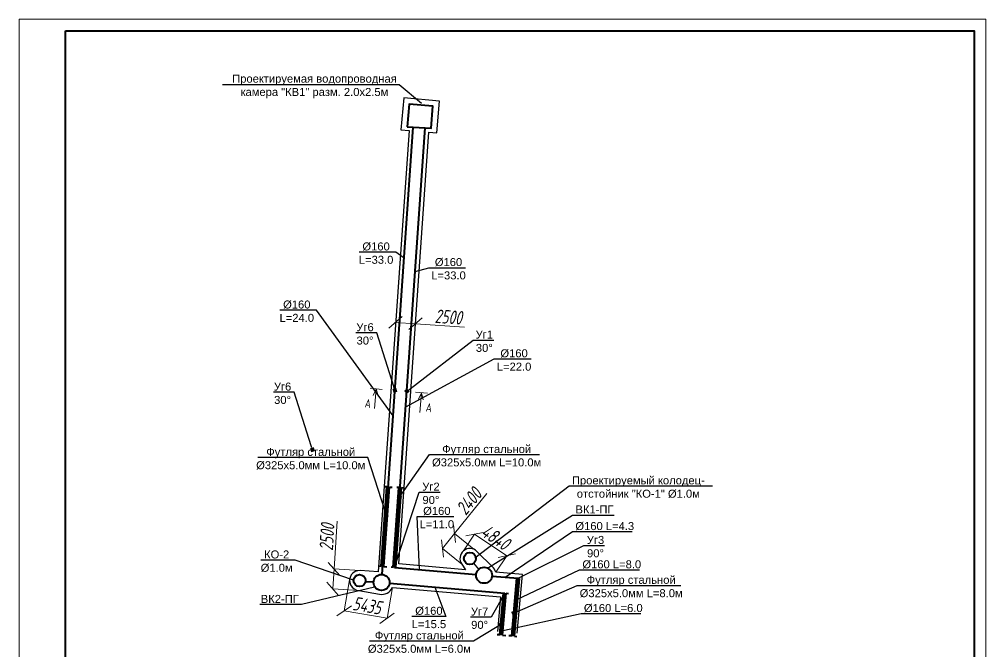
# Model space of a CAD drawing. Header units: millimetres. Extents: x 2433 to 329234, y 5766 to 133064.
# Drawn here: x 170555 to 198555, y 74305 to 92642 of the extents above; entities that cross this region are included whole.
import ezdxf
from ezdxf import colors
from ezdxf.entities.mleader import LeaderData, LeaderLine
from ezdxf.math import Vec2, Vec3

# ---------------------------------------------------------------- set-up
doc = ezdxf.new("R2010")
doc.units = ezdxf.units.MM
for name, color, linetype, lineweight in [('00-рамка', 7, 'Continuous', 40), ('19-вода', 5, 'Continuous', 40), ('Канализация К1', 14, 'Continuous', 40), ('Откос', 7, 'MYOTKOS', 9)]:
    doc.layers.add(name, color=color, linetype=linetype, lineweight=lineweight)
doc.styles.add('2_0-Ариел', font='arial.ttf', dxfattribs={"height": 2})
doc.styles.add('GOST 2.304', font='CS_Gost2304.shx')
doc.styles.add('Line_GUGK', font='GOST Common.ttf')
doc.styles.get("Standard").update_dxf_attribs({"font": 'arial.ttf'})
doc.styles.add('Виден при печати GOST Common', font='', dxfattribs={"width": 0.75})
doc.styles.get('Виден при печати GOST Common').set_extended_font_data('GOST Common', italic=True, bold=True)
doc.linetypes.add('MYOTKOS', pattern='A,0.25,["|",Line_GUGK,S=0.5,R=0,X=0,Y=0.1],0.5,["|",Line_GUGK,S=0.9,R=0,X=0,Y=0.3],0.25', length=1)
doc.linetypes.add('Вода-1', pattern='A,15,-1,["В1",Standard,S=2,R=0,X=0,Y=-1],-3.3', length=19.3)
doc.dimstyles.new('Виден при печати', dxfattribs={"dimtxt": 396, "dimasz": 360, "dimexe": 2, "dimexo": 0, "dimgap": 65, "dimtad": 1, "dimdec": 0, "dimtxsty": 'Виден при печати GOST Common', "dimblk1": 'OBLIQUE', "dimblk2": 'OBLIQUE', "dimsah": 1, "dimcen": -2, "dimdle": 2, "dimclrd": 250, "dimclre": 250, "dimclrt": 250, "dimaunit": 1, "dimadec": 4, "dimazin": 2, "dimtp": 1, "dimtfac": 0.5, "dimtdec": 0, "dimtofl": 0, "dimtmove": 1, "dimatfit": 3, "dimfxl": 1, "dimtfillclr": 250, "dimtolj": 1, "dimlwd": 5, "dimlwe": 5, "dimarcsym": 1})

# ---------------------------------------------------------------- blocks, each defined once
blk = doc.blocks.new('_Oblique')
at = {"color": 0, "linetype": 'ByBlock', "lineweight": -2}
blk.add_line((-0.5, -0.5), (0.5, 0.5), dxfattribs=at)
blk = doc.blocks.new('*D102')
at = {"layer": 'Defpoints', "color": 0, "transparency": 16777216}
for p in [(181458, 83854), (182037, 83814), (182037, 83814)]:
    blk.add_point(p, dxfattribs=at)
at = {"layer": 'Откос', "color": 250, "linetype": 'ByBlock', "lineweight": 5, "transparency": 16777216}
for p, q in [((181456, 83855), (182039, 83814)), ((181458, 83854), (181458, 83852)), ((182037, 83814), (182037, 83812)), ((183451, 83716), (182037, 83814))]:
    blk.add_line(p, q, dxfattribs=at)
at = {"layer": 'Откос', "color": 250, "lineweight": 5, "transparency": 16777216, "xscale": 360, "yscale": 360, "zscale": 360}
for p, rotation in [((181458, 83854), 176.0154292621149), ((182037, 83814), 356.0154292621151)]:
    blk.add_blockref('_Oblique', p, dxfattribs=dict(at, rotation=rotation))
at = {"layer": 'Откос', "color": 250, "transparency": 16777216, "insert": (182990, 84011), "char_height": 396, "attachment_point": 5, "rotation": 356.0154, "style": 'Виден при печати GOST Common'}
blk.add_mtext('\\A1;2500', dxfattribs=at)
blk = doc.blocks.new('*D103')
at = {"layer": 'Defpoints', "color": 0, "transparency": 16777216}
for p in [(180124, 76387), (181366, 76169), (181209, 75273)]:
    blk.add_point(p, dxfattribs=at)
at = {"layer": 'Откос', "color": 250, "linetype": 'ByBlock', "lineweight": 5, "transparency": 16777216}
for p, q in [((180124, 76387), (179967, 75489)), ((181366, 76169), (181209, 75271)), ((179965, 75492), (181211, 75273))]:
    blk.add_line(p, q, dxfattribs=at)
at = {"layer": 'Откос', "color": 250, "lineweight": 5, "transparency": 16777216, "xscale": 360, "yscale": 360, "zscale": 360}
for p, rotation in [((179967, 75491), 170.0458910768763), ((181209, 75273), 350.0458910768764)]:
    blk.add_blockref('_Oblique', p, dxfattribs=dict(at, rotation=rotation))
at = {"layer": 'Откос', "color": 250, "transparency": 16777216, "insert": (180633, 75641), "char_height": 396, "attachment_point": 5, "rotation": 350.0459, "style": 'Виден при печати GOST Common'}
blk.add_mtext('\\A1;5435', dxfattribs=at)
blk = doc.blocks.new('*D104')
at = {"layer": 'Defpoints', "color": 0, "transparency": 16777216}
for p in [(179674, 76705), (180432, 76658), (180396, 76079)]:
    blk.add_point(p, dxfattribs=at)
at = {"layer": 'Откос', "color": 250, "linetype": 'ByBlock', "lineweight": 5, "transparency": 16777216}
for p, q in [((179760, 78094), (179674, 76705)), ((179638, 76124), (179674, 76707)), ((180432, 76658), (179672, 76705)), ((180396, 76079), (179636, 76126))]:
    blk.add_line(p, q, dxfattribs=at)
at = {"layer": 'Откос', "color": 250, "lineweight": 5, "transparency": 16777216, "xscale": 360, "yscale": 360, "zscale": 360}
for p, rotation in [((179674, 76705), 86.4364560925761), ((179638, 76126), 266.4364560925761)]:
    blk.add_blockref('_Oblique', p, dxfattribs=dict(at, rotation=rotation))
at = {"layer": 'Откос', "color": 250, "transparency": 16777216, "insert": (179468, 77630), "char_height": 396, "attachment_point": 5, "rotation": 86.4365, "style": 'Виден при печати GOST Common'}
blk.add_mtext('\\A1;2500', dxfattribs=at)
blk = doc.blocks.new('*D105')
at = {"layer": 'Defpoints', "color": 0, "transparency": 16777216}
for p in [(183746, 77711), (183425, 77230, -88), (184358, 76606, -88)]:
    blk.add_point(p, dxfattribs=at)
at = {"layer": 'Откос', "color": 250, "linetype": 'ByBlock', "lineweight": 5, "transparency": 16777216}
for p, q in [((183425, 77230), (183748, 77713)), ((184682, 77086), (183745, 77712)), ((184358, 76606), (184681, 77089))]:
    blk.add_line(p, q, dxfattribs=at)
at = {"layer": 'Откос', "color": 250, "lineweight": 5, "transparency": 16777216, "xscale": 360, "yscale": 360, "zscale": 360}
for p, rotation in [((183746, 77711), 146.2557212788538), ((184680, 77088), 326.2557212788538)]:
    blk.add_blockref('_Oblique', p, dxfattribs=dict(at, rotation=rotation))
at = {"layer": 'Откос', "color": 250, "transparency": 16777216, "insert": (184359, 77618), "char_height": 396, "attachment_point": 5, "rotation": 326.2557, "style": 'Виден при печати GOST Common'}
blk.add_mtext('\\A1;4840', dxfattribs=at)
blk = doc.blocks.new('*D106')
at = {"layer": 'Defpoints', "color": 0, "transparency": 16777216}
for p in [(182814, 77295), (183723, 77275, -88), (183373, 76842, -88)]:
    blk.add_point(p, dxfattribs=at)
at = {"layer": 'Откос', "color": 250, "linetype": 'ByBlock', "lineweight": 5, "transparency": 16777216}
for p, q in [((184103, 78890), (183164, 77728)), ((183165, 77729), (182812, 77293)), ((183723, 77275), (183162, 77729)), ((183373, 76842), (182812, 77296))]:
    blk.add_line(p, q, dxfattribs=at)
at = {"layer": 'Откос', "color": 250, "lineweight": 5, "transparency": 16777216, "xscale": 360, "yscale": 360, "zscale": 360}
for p, rotation in [((183164, 77728), 51.03824005927596), ((182814, 77295), 231.038240059276)]:
    blk.add_blockref('_Oblique', p, dxfattribs=dict(at, rotation=rotation))
at = {"layer": 'Откос', "color": 250, "transparency": 16777216, "insert": (183587, 78669), "char_height": 396, "attachment_point": 5, "rotation": 51.0382, "style": 'Виден при печати GOST Common'}
blk.add_mtext('\\A1;2400', dxfattribs=at)
blk = doc.blocks.new('_None')
blk = doc.blocks.new('_BoxFilled')
at = {"color": 0, "linetype": 'ByBlock', "lineweight": -2}
blk.add_line((-0.5, 0), (-1, 0), dxfattribs=at)
at = {"color": 0, "linetype": 'ByBlock'}
blk.add_solid([(-0.5, 0.5), (0.5, 0.5), (-0.5, -0.5), (0.5, -0.5)], dxfattribs=at)

msp = doc.modelspace()

# ---------------------------------------------------------------- linework, layer by layer
at = {"linetype": 'MYOTKOS', "ltscale": 110}
for p, q in [((181845.9, 89419.4), (180954.3, 76619.7)), ((181551.8, 76851), (182423.8, 89369)), ((184273.2, 76759.5, -88), (183815.6, 77213.6, -88)), ((183484.3, 76682.4, -88), (181551.8, 76851)), ((183373.2, 76842.2, -88), (183484.3, 76682.4, -88)), ((180954.3, 76619.7), (180432.5, 76657.5)), ((185132, 76538.7), (184358.5, 76606.2, -88)), ((184983.8, 74839.1), (185132, 76538.7)), ((181366, 76168.6), (184493.8, 75895.8)), ((180395.6, 76078.6), (180986.5, 75970.4)), ((184493.8, 75895.8), (184406, 74889.4))]:
    msp.add_line(p, q, dxfattribs=at)
msp.add_line((183871.9, 76696.4, -88), (183723, 76874.3, -88))
msp.add_lwpolyline([(182423.8, 89369), (182652.9, 89349), (182733.5, 90273.5), (181693.5, 90364.2), (181612.9, 89439.7), (181845.9, 89419.4)], dxfattribs=at)
for centre, radius, start, end in [((183611.4, 77007.7, -88), 290, 45.22004, 214.80035), ((184021.6, 76519.1, -88), 348, 14.48727, 46.75752), ((180413.7, 76368.1), 290, 86.27764, 266.43646), ((181049.2, 76312.6), 348, 259.61433, 335.54359)]:
    msp.add_arc(centre, radius, start, end, dxfattribs=at)
at = {"layer": '00-рамка', "lineweight": 15}
msp.add_lwpolyline([(170554.8, 92642.3), (198554.8, 92642.3), (198554.8, 53042.3), (170554.8, 53042.3)], close=True, dxfattribs=at)
at = {"layer": '00-рамка', "lineweight": 40}
msp.add_lwpolyline([(171888.2, 92308.9), (198221.5, 92308.9), (198221.5, 53375.6), (171888.2, 53375.6)], close=True, dxfattribs=at)
at = {"layer": '19-вода', "linetype": 'Вода-1', "ltscale": 900}
for p, q in [((181065.3, 76544.1), (181969.1, 89519)), ((181428.2, 76745.3), (182316.3, 89494.8)), ((181043.5, 76777.6), (181204.1, 79082.9)), ((181119.3, 76771.2), (181280, 79079.1)), ((181204.1, 79082.9), (181153.1, 79086.4)), ((181280, 79079.1), (181354.5, 79073.9)), ((181390.3, 76748), (181551.7, 79065.7)), ((181466.1, 76742.7), (181627.6, 79062)), ((181551.7, 79065.7), (181493.3, 79069.8)), ((181627.6, 79062), (181688.3, 79057.7)), ((181043.5, 76777.6), (180982.3, 76781.8)), ((181119.3, 76771.2), (181199.5, 76765.6)), ((181390.3, 76748), (181328, 76752.3)), ((181428.2, 76745.3), (183790.5, 76539.3)), ((184252.7, 76499), (185006.4, 76433.3)), ((180585.8, 76342.8), (180817.7, 76327.7)), ((181280.3, 76292.5), (184619.4, 76001.3)), ((184822.4, 74761), (184968.5, 76436.6)), ((184860.3, 74757.7), (185006.4, 76433.3)), ((184898.1, 74754.4), (185044.2, 76430)), ((184475.7, 74791.2), (184581.6, 76004.6)), ((184513.6, 74787.9), (184619.4, 76001.3)), ((184551.4, 74784.6), (184657.3, 75998)), ((184657.3, 75998), (184731.7, 75991.5)), ((184475.7, 74791.2), (184397.3, 74798.1)), ((184551.4, 74784.6), (184647.8, 74776.2)), ((184822.4, 74761), (184737.3, 74768.4)), ((184898.1, 74754.4), (184971, 74748))]:
    msp.add_line(p, q, dxfattribs=at)
at = {"layer": '19-вода'}
for p, q in [((181272.6, 79079.5), (181273.1, 79087.2)), ((181544.3, 79066.1), (181544.4, 79068.3)), ((181621.6, 79062.3), (181621.7, 79062.9)), ((181467.9, 76748), (181497.5, 77193.9))]:
    msp.add_line(p, q, dxfattribs=at)
at = {"layer": '19-вода', "linetype": 'Вода-1', "ltscale": 900}
msp.add_lwpolyline([(181791.6, 89525.7), (182483.4, 89484.9), (182534.3, 90126.4), (181847.8, 90178.3)], close=True, dxfattribs=at)
at = {"layer": '19-вода'}
for centre, radius in [((183611.4, 77007.7, -88), 174), ((184021.6, 76519.1, -88), 232), ((180413.7, 76368.1), 174), ((181049.2, 76312.6), 232)]:
    msp.add_circle(centre, radius, dxfattribs=at)
at = {"layer": 'Канализация К1', "color": 18, "linetype": 'Continuous', "lineweight": 15, "true_color": 0x000000}
for p, q in [((180720.7, 81942.4), (181068, 81912.1)), ((180896.6, 81927), (180809.2, 81738)), ((180847, 81358.1), (180896.6, 81927)), ((180896.6, 81927), (180950.1, 81725.7)), ((182031.3, 81829.1), (182378.7, 81798.8)), ((182207.3, 81813.7), (182119.8, 81624.7)), ((182157.7, 81244.8), (182207.3, 81813.7)), ((182207.3, 81813.7), (182260.7, 81612.4))]:
    msp.add_line(p, q, dxfattribs=at)
at = {"layer": 'Откос', "ltscale": 900}
msp.add_line((183797.8, 76785.7, -88), (183797.8, 76785.7, -88), dxfattribs=at)

# ---------------------------------------------------------------- texts
at = {"layer": 'Канализация К1', "color": 18, "linetype": 'Continuous', "lineweight": 15, "true_color": 0x000000, "char_height": 250, "attachment_point": 1, "rotation": 352.48117, "style": 'GOST 2.304'}
for insert in [(180584.1, 81638.5), (182350.6, 81516.8)]:
    msp.add_mtext_dynamic_manual_height_columns('A', width=372.408, gutter_width=12.5, heights=[0], dxfattribs=dict(at, insert=insert))

# ---------------------------------------------------------------- dimensions: what is measured, and where the dimension line sits
at = {"layer": 'Откос'}
for base, p1, p2, angle, text, picture, middle in [((182036.9, 83814.2), (181458.3, 83854.5), (182036.9, 83814.2), 356.01543, '2500', '*D102', (182972, 83756)), ((182813.6, 77294.8), (183723.4, 77275.2, -88), (183373.2, 76842.2, -88), 231.03824, '2400', '*D106', (183791.4, 78503.8)), ((179673.9, 76704.7), (180395.6, 76078.6), (180431.7, 76657.5), 86.43646, '2500', '*D104', (179797.3, 77609.8))]:
    dim = msp.add_linear_dim(base=base, p1=p1, p2=p2, angle=angle, text=text, dimstyle='Виден при печати', override={"dimpost": '<>'}, dxfattribs=at)
    dim.commit()
    dim.dimension.update_dxf_attribs({"geometry": picture, "text_midpoint": middle, "dimtype": 129})
for p1, p2, distance, text, picture, middle in [((184358.5, 76606.2, -88), (183424.9, 77229.9, -88), -578.9, '4840', '*D105', (184359.4, 77618.1)), ((180124.3, 76386.5), (181366, 76168.6), -909, '5435', '*D103', (180633.5, 75641.3))]:
    dim = msp.add_aligned_dim(p1=p1, p2=p2, distance=distance, text=text, dimstyle='Виден при печати', override={"dimpost": '<>'}, dxfattribs=at)
    dim.commit()
    dim.dimension.update_dxf_attribs({"geometry": picture, "text_midpoint": middle})

# ---------------------------------------------------------------- leaders
at = {"layer": '19-вода', "lineweight": 30}
ml = msp.add_multileader_mtext('Standard', dxfattribs=at)
ml.set_content('Проектируемая водопроводная\\Pкамера "КВ1" разм. 2.0х2.5м', color=256, style='2_0-Ариел')
ml.set_leader_properties()
ml.set_arrow_properties(name='NONE')
ml.build(insert=Vec2(0, 0))
ml.multileader.update_dxf_attribs({"text_left_attachment_type": 6, "text_right_attachment_type": 6, "dogleg_length": 0.36, "arrow_head_size": 20.9})
ctx = ml.context
ctx.base_point, ctx.char_height, ctx.arrow_head_size, ctx.landing_gap_size, ctx.plane_origin = Vec3(176734.7, 90741.7), 231.989, 20.9, 10.4, Vec3(185569.5, 93094.3)
ctx.left_attachment, ctx.right_attachment, ctx.text_align_type = 6, 6, 1
notes = []
notes.append((ctx, [(0, (1, 1, 0), (181562, 90741.7), (-1, 0), 83.5, [(0, [(182203.4, 90203.3)], 0, [])])]))
ctx.mtext.insert, ctx.mtext.alignment, ctx.mtext.flow_direction = Vec3(179106.6, 91038.1), 2, 5
ml = msp.add_multileader_mtext('Standard', dxfattribs=at)
ml.set_content('%%C160\\PL=33.0', color=256, style='2_0-Ариел')
ml.set_leader_properties()
ml.set_arrow_properties(name='NONE')
ml.build(insert=Vec2(0, 0))
ml.multileader.update_dxf_attribs({"text_left_attachment_type": 6, "text_right_attachment_type": 6, "dogleg_length": 0.36, "arrow_head_size": 20.9})
ctx = ml.context
ctx.base_point, ctx.char_height, ctx.arrow_head_size, ctx.landing_gap_size, ctx.plane_origin = Vec3(180401.1, 85893.9), 231.99, 20.9, 10.4, Vec3(184950.8, 88428.3)
ctx.left_attachment, ctx.right_attachment, ctx.text_align_type = 6, 6, 1
notes.append((ctx, [(0, (1, 1, 0), (181466.6, 85893.9), (-1, 0), 83.5, [(0, [(181704, 85713.3)], 0, [])])]))
ctx.mtext.insert, ctx.mtext.alignment, ctx.mtext.flow_direction = Vec3(180892.1, 86172.3), 2, 5
ml = msp.add_multileader_mtext('Standard', dxfattribs=at)
ml.set_content('%%C160\\PL=33.0', color=256, style='2_0-Ариел')
ml.set_leader_properties()
ml.set_arrow_properties(name='NONE')
ml.build(insert=Vec2(0, 0))
ml.multileader.update_dxf_attribs({"text_left_attachment_type": 6, "text_right_attachment_type": 6, "dogleg_length": 0.36, "arrow_head_size": 20.9})
ctx = ml.context
ctx.base_point, ctx.char_height, ctx.arrow_head_size, ctx.landing_gap_size, ctx.plane_origin = Vec3(182499.8, 85440.5, 2934.7), 231.99, 20.9, 10.4, Vec3(187049.5, 87974.9, 2934.7)
ctx.left_attachment, ctx.right_attachment, ctx.text_align_type = 6, 6, 1
notes.append((ctx, [(1, (1, 1, 0), (182416.3, 85440.5, 2934.7), (1, 0), 83.5, [(0, [(182026.1, 85329.7, 2934.7)], 0, [])])]))
ctx.mtext.insert, ctx.mtext.alignment, ctx.mtext.flow_direction = Vec3(182990.8, 85718.9, 2934.7), 2, 5
ml = msp.add_multileader_mtext('Standard', dxfattribs=at)
ml.set_content('%%C160\\PL=24.0', color=256, style='2_0-Ариел')
ml.set_leader_properties()
ml.set_arrow_properties(name='NONE')
ml.build(insert=Vec2(0, 0))
ml.multileader.update_dxf_attribs({"text_left_attachment_type": 6, "text_right_attachment_type": 6, "dogleg_length": 0.36, "arrow_head_size": 20.9})
ctx = ml.context
ctx.base_point, ctx.char_height, ctx.arrow_head_size, ctx.landing_gap_size, ctx.plane_origin = Vec3(178103.6, 84210), 231.99, 20.9, 10.4, Vec3(182566.7, 86920.7)
ctx.left_attachment, ctx.right_attachment, ctx.text_align_type = 6, 6, 1
notes.append((ctx, [(0, (1, 1, 0), (179169, 84210), (-1, 0), 83.5, [(0, [(181386, 81148)], 0, [])])]))
ctx.mtext.insert, ctx.mtext.alignment, ctx.mtext.flow_direction = Vec3(178594.6, 84488.4), 2, 5
ml = msp.add_multileader_mtext('Standard', dxfattribs=at)
ml.set_content('Уг6\\P30%%D', color=256, style='2_0-Ариел')
ml.set_leader_properties()
ml.set_arrow_properties(name='BOXFILLED')
ml.build(insert=Vec2(0, 0))
ml.multileader.update_dxf_attribs({"text_left_attachment_type": 6, "text_right_attachment_type": 6, "dogleg_length": 0.36, "arrow_head_size": 116})
ctx = ml.context
ctx.base_point, ctx.char_height, ctx.arrow_head_size, ctx.landing_gap_size, ctx.plane_origin = Vec3(180316.6, 83551.3), 231.99, 116, 10.4, Vec3(187218.3, 85399.4)
ctx.left_attachment, ctx.right_attachment, ctx.text_align_type = 6, 6, 1
notes.append((ctx, [(0, (1, 1, 0), (180908.9, 83551.3), (-1, 0), 83.5, [(0, [(181437.2, 81881.9)], 0, [])])]))
ctx.mtext.insert, ctx.mtext.alignment, ctx.mtext.flow_direction = Vec3(180571, 83829.6), 2, 5
ml = msp.add_multileader_mtext('Standard', dxfattribs=at)
ml.set_content('Уг1\\P30%%D', color=256, style='2_0-Ариел')
ml.set_leader_properties()
ml.set_arrow_properties(name='BOXFILLED')
ml.build(insert=Vec2(0, 0))
ml.multileader.update_dxf_attribs({"text_left_attachment_type": 6, "text_right_attachment_type": 6, "dogleg_length": 0.36, "arrow_head_size": 116})
ctx = ml.context
ctx.base_point, ctx.char_height, ctx.arrow_head_size, ctx.landing_gap_size, ctx.plane_origin = Vec3(183789.9, 83338.3), 231.99, 116, 10.4, Vec3(187565.4, 85375.2)
ctx.left_attachment, ctx.right_attachment, ctx.text_align_type = 6, 6, 1
notes.append((ctx, [(1, (1, 1, 0), (183706.4, 83338.3), (1, 0), 83.5, [(0, [(181784.3, 81857.7)], 0, [])])]))
ctx.mtext.insert, ctx.mtext.alignment, ctx.mtext.flow_direction = Vec3(184027.8, 83616.7), 2, 5
ml = msp.add_multileader_mtext('Standard', dxfattribs=at)
ml.set_content('%%C160\\PL=22.0', color=256, style='2_0-Ариел')
ml.set_leader_properties()
ml.set_arrow_properties(name='NONE')
ml.build(insert=Vec2(0, 0))
ml.multileader.update_dxf_attribs({"text_left_attachment_type": 6, "text_right_attachment_type": 6, "dogleg_length": 0.36, "arrow_head_size": 20.9})
ctx = ml.context
ctx.base_point, ctx.char_height, ctx.arrow_head_size, ctx.landing_gap_size, ctx.plane_origin = Vec3(184399.2, 82794.2, 2934.7), 231.99, 20.9, 10.4, Vec3(188862.2, 86353, 2934.7)
ctx.left_attachment, ctx.right_attachment, ctx.text_align_type = 6, 6, 1
notes.append((ctx, [(1, (1, 1, 0), (184315.6, 82794.2, 2934.7), (1, 0), 83.5, [(0, [(181752.6, 81403.1, 2934.7)], 0, [])])]))
ctx.mtext.insert, ctx.mtext.alignment, ctx.mtext.flow_direction = Vec3(184890.1, 83072.6, 2934.7), 2, 5
ml = msp.add_multileader_mtext('Standard', dxfattribs=at)
ml.set_content('Уг6\\P30%%D', color=256, style='2_0-Ариел')
ml.set_leader_properties()
ml.set_arrow_properties(name='BOXFILLED')
ml.build(insert=Vec2(0, 0))
ml.multileader.update_dxf_attribs({"text_left_attachment_type": 6, "text_right_attachment_type": 6, "dogleg_length": 0.36, "arrow_head_size": 116})
ctx = ml.context
ctx.base_point, ctx.char_height, ctx.arrow_head_size, ctx.landing_gap_size, ctx.plane_origin = Vec3(177928.3, 81829.9), 231.99, 116, 10.4, Vec3(184830, 83678)
ctx.left_attachment, ctx.right_attachment, ctx.text_align_type = 6, 6, 1
notes.append((ctx, [(0, (1, 1, 0), (178520.6, 81829.9), (-1, 0), 83.5, [(0, [(179048.9, 80160.5)], 0, [])])]))
ctx.mtext.insert, ctx.mtext.alignment, ctx.mtext.flow_direction = Vec3(178182.7, 82108.3), 2, 5
ml = msp.add_multileader_mtext('Standard', dxfattribs=at)
ml.set_content('Футляр стальной\\P%%C325х5.0мм L=10.0м', color=256, style='2_0-Ариел')
ml.set_leader_properties()
ml.set_arrow_properties(name='BOXFILLED')
ml.build(insert=Vec2(0, 0))
ml.multileader.update_dxf_attribs({"text_left_attachment_type": 6, "text_right_attachment_type": 6, "dogleg_length": 0.36, "arrow_head_size": 116})
ctx = ml.context
ctx.base_point, ctx.char_height, ctx.arrow_head_size, ctx.landing_gap_size, ctx.plane_origin = Vec3(177423.8, 79936), 231.989, 116, 10.4, Vec3(186966.5, 81784.2)
ctx.left_attachment, ctx.right_attachment, ctx.text_align_type = 6, 6, 1
notes.append((ctx, [(0, (1, 1, 0), (180657.1, 79936), (-1, 0), 83.5, [(0, [(181185.3, 78266.7)], 0, [])])]))
ctx.mtext.insert, ctx.mtext.alignment, ctx.mtext.flow_direction = Vec3(178998.7, 80214.4), 2, 5
ml = msp.add_multileader_mtext('Standard', dxfattribs=at)
ml.set_content('Футляр стальной\\P%%C325х5.0мм L=10.0м', color=256, style='2_0-Ариел')
ml.set_leader_properties()
ml.set_arrow_properties(name='BOXFILLED')
ml.build(insert=Vec2(0, 0))
ml.multileader.update_dxf_attribs({"text_left_attachment_type": 6, "text_right_attachment_type": 6, "dogleg_length": 0.36, "arrow_head_size": 116})
ctx = ml.context
ctx.base_point, ctx.char_height, ctx.arrow_head_size, ctx.landing_gap_size, ctx.plane_origin = Vec3(182521.1, 80018.5), 231.989, 116, 10.4, Vec3(187351.5, 82303.9)
ctx.left_attachment, ctx.right_attachment, ctx.text_align_type = 6, 6, 1
notes.append((ctx, [(1, (1, 1, 0), (182437.5, 80018.5), (1, 0), 83.5, [(0, [(181570.4, 78786.4)], 0, [])])]))
ctx.mtext.insert, ctx.mtext.alignment, ctx.mtext.flow_direction = Vec3(184095.9, 80296.9), 2, 5
ml = msp.add_multileader_mtext('Standard', dxfattribs=at)
ml.set_content('Проектируемый колодец-\\Pотстойник "КО-1" %%C1.0м', color=256, style='2_0-Ариел')
ml.set_leader_properties()
ml.set_arrow_properties(name='NONE')
ml.build(insert=Vec2(0, 0))
ml.multileader.update_dxf_attribs({"text_left_attachment_type": 6, "text_right_attachment_type": 6, "dogleg_length": 0.36, "arrow_head_size": 20.9})
ctx = ml.context
ctx.base_point, ctx.char_height, ctx.arrow_head_size, ctx.landing_gap_size, ctx.plane_origin = Vec3(186573.8, 79110.3, -2210.7), 231.989, 20.9, 10.4, Vec3(195786.7, 81371.2, -2210.7)
ctx.left_attachment, ctx.right_attachment, ctx.text_align_type = 6, 6, 1
notes.append((ctx, [(1, (1, 1, 0), (186490.3, 79110.3, -2210.7), (1, 0), 83.5, [(0, [(183750.4, 77029, -2210.7)], 0, [])])]))
ctx.mtext.insert, ctx.mtext.alignment, ctx.mtext.flow_direction = Vec3(188490.8, 79388.6, -2210.7), 2, 5
ml = msp.add_multileader_mtext('Standard', dxfattribs=at)
ml.set_content('Уг2\\P90%%D', color=256, style='2_0-Ариел')
ml.set_leader_properties()
ml.set_arrow_properties(name='NONE')
ml.build(insert=Vec2(0, 0))
ml.multileader.update_dxf_attribs({"text_left_attachment_type": 6, "text_right_attachment_type": 6, "dogleg_length": 0.36, "arrow_head_size": 20.9})
ctx = ml.context
ctx.base_point, ctx.char_height, ctx.arrow_head_size, ctx.landing_gap_size, ctx.plane_origin = Vec3(182228.2, 78928.8, 1658.7), 231.99, 20.9, 10.4, Vec3(187458.5, 80804.4, 1658.7)
ctx.left_attachment, ctx.right_attachment, ctx.text_align_type = 6, 6, 1
notes.append((ctx, [(1, (1, 1, 0), (182144.7, 78928.8, 1658.7), (1, 0), 83.5, [(0, [(181428.2, 76745.3, 1658.7)], 0, [])])]))
ctx.mtext.insert, ctx.mtext.alignment, ctx.mtext.flow_direction = Vec3(182481.5, 79207.2, 1658.7), 2, 5
ml = msp.add_multileader_mtext('Standard', dxfattribs=at)
ml.set_content('%%C160\\PL=11.0', color=256, style='2_0-Ариел')
ml.set_leader_properties()
ml.set_arrow_properties(name='NONE')
ml.build(insert=Vec2(0, 0))
ml.multileader.update_dxf_attribs({"text_left_attachment_type": 6, "text_right_attachment_type": 6, "dogleg_length": 0.36, "arrow_head_size": 20.9})
ctx = ml.context
ctx.base_point, ctx.char_height, ctx.arrow_head_size, ctx.landing_gap_size, ctx.plane_origin = Vec3(182161.6, 78224.7), 231.99, 20.9, 10.4, Vec3(187500.2, 81688.8)
ctx.left_attachment, ctx.right_attachment, ctx.text_align_type = 6, 6, 1
notes.append((ctx, [(1, (1, 1, 0), (182078.1, 78224.7), (1, 0), 83.5, [(0, [(182150.5, 76682.3)], 0, [])])]))
ctx.mtext.insert, ctx.mtext.alignment, ctx.mtext.flow_direction = Vec3(182652.6, 78503.1), 2, 5
ml = msp.add_multileader_mtext('Standard', dxfattribs=at)
ml.set_content('ВК1-ПГ', color=256, style='2_0-Ариел')
ml.set_leader_properties()
ml.set_arrow_properties(name='NONE')
ml.build(insert=Vec2(0, 0))
ml.multileader.update_dxf_attribs({"text_left_attachment_type": 6, "text_right_attachment_type": 6, "dogleg_length": 0.36, "arrow_head_size": 20.9})
ctx = ml.context
ctx.base_point, ctx.char_height, ctx.arrow_head_size, ctx.landing_gap_size, ctx.plane_origin = Vec3(186670.2, 78267.1, -88), 231.99, 20.9, 10.4, Vec3(190555.9, 79595.6, -88)
ctx.left_attachment, ctx.right_attachment, ctx.text_align_type = 6, 6, 1
notes.append((ctx, [(1, (1, 1, 0), (186586.7, 78267.1, -88), (1, 0), 83.5, [(0, [(184124.2, 76727.2, -88)], 0, [])])]))
ctx.mtext.insert, ctx.mtext.alignment, ctx.mtext.flow_direction = Vec3(187219.5, 78545.5, -88), 2, 5
ml = msp.add_multileader_mtext('Standard', dxfattribs=at)
ml.set_content('%%C160 L=4.3', color=256, style='2_0-Ариел')
ml.set_leader_properties()
ml.set_arrow_properties(name='NONE')
ml.build(insert=Vec2(0, 0))
ml.multileader.update_dxf_attribs({"text_left_attachment_type": 6, "text_right_attachment_type": 6, "dogleg_length": 0.36, "arrow_head_size": 20.9})
ctx = ml.context
ctx.base_point, ctx.char_height, ctx.arrow_head_size, ctx.landing_gap_size, ctx.plane_origin = Vec3(186669.7, 77785.2), 231.989, 20.9, 10.4, Vec3(190909.4, 80806.5)
ctx.left_attachment, ctx.right_attachment, ctx.text_align_type = 6, 6, 1
notes.append((ctx, [(1, (1, 1, 0), (186586.2, 77785.2), (1, 0), 83.5, [(0, [(184629.5, 76466.1)], 0, [])])]))
ctx.mtext.insert, ctx.mtext.alignment, ctx.mtext.flow_direction = Vec3(187517.7, 78063.6), 2, 5
ml = msp.add_multileader_mtext('Standard', dxfattribs=at)
ml.set_content('Уг3\\P90%%D', color=256, style='2_0-Ариел')
ml.set_leader_properties()
ml.set_arrow_properties(name='NONE')
ml.build(insert=Vec2(0, 0))
ml.multileader.update_dxf_attribs({"text_left_attachment_type": 6, "text_right_attachment_type": 6, "dogleg_length": 0.36, "arrow_head_size": 20.9})
ctx = ml.context
ctx.base_point, ctx.char_height, ctx.arrow_head_size, ctx.landing_gap_size, ctx.plane_origin = Vec3(186994.7, 77383.2, 1658.7), 231.99, 20.9, 10.4, Vec3(190956.1, 81006.6, 1658.7)
ctx.left_attachment, ctx.right_attachment, ctx.text_align_type = 6, 6, 1
notes.append((ctx, [(1, (1, 1, 0), (186911.2, 77383.2, 1658.7), (1, 0), 83.5, [(0, [(185006.4, 76433.3, 1658.7)], 0, [])])]))
ctx.mtext.insert, ctx.mtext.alignment, ctx.mtext.flow_direction = Vec3(187249.2, 77661.6, 1658.7), 2, 5
ml = msp.add_multileader_mtext('Standard', dxfattribs=at)
ml.set_content('КО-2\\P%%C1.0м', color=256, style='2_0-Ариел')
ml.set_leader_properties()
ml.set_arrow_properties(name='NONE')
ml.build(insert=Vec2(0, 0))
ml.multileader.update_dxf_attribs({"text_left_attachment_type": 6, "text_right_attachment_type": 6, "dogleg_length": 0.36, "arrow_head_size": 20.9})
ctx = ml.context
ctx.base_point, ctx.char_height, ctx.arrow_head_size, ctx.landing_gap_size, ctx.plane_origin = Vec3(177555.7, 76962.1, -2210.7), 231.99, 20.9, 10.4, Vec3(187129.7, 79393.1, -2210.7)
ctx.left_attachment, ctx.right_attachment, ctx.text_align_type = 6, 6, 1
notes.append((ctx, [(0, (1, 1, 0), (178550.2, 76962.1, -2210.7), (-1, 0), 83.5, [(0, [(180204.7, 76389.3, -2210.7)], 0, [])])]))
ctx.mtext.insert, ctx.mtext.alignment, ctx.mtext.flow_direction = Vec3(178011.2, 77240.5, -2210.7), 2, 5
ml = msp.add_multileader_mtext('Standard', dxfattribs=at)
ml.set_content('%%C160 L=8.0', color=256, style='2_0-Ариел')
ml.set_leader_properties()
ml.set_arrow_properties(name='NONE')
ml.build(insert=Vec2(0, 0))
ml.multileader.update_dxf_attribs({"text_left_attachment_type": 6, "text_right_attachment_type": 6, "dogleg_length": 0.36, "arrow_head_size": 20.9})
ctx = ml.context
ctx.base_point, ctx.char_height, ctx.arrow_head_size, ctx.landing_gap_size, ctx.plane_origin = Vec3(186873.6, 76675.9, 2122.7), 231.989, 20.9, 10.4, Vec3(190138.4, 78240.4, 2122.7)
ctx.left_attachment, ctx.right_attachment, ctx.text_align_type = 6, 6, 1
notes.append((ctx, [(1, (1, 1, 0), (186790.1, 76675.9, 2122.7), (1, 0), 83.5, [(0, [(184952.3, 75812.6, 2122.7)], 0, [])])]))
ctx.mtext.insert, ctx.mtext.alignment, ctx.mtext.flow_direction = Vec3(187721.2, 76954.3, 2122.7), 2, 5
ml = msp.add_multileader_mtext('Standard', dxfattribs=at)
ml.set_content('Футляр стальной\\P%%C325х5.0мм L=8.0м', color=256, style='2_0-Ариел')
ml.set_leader_properties()
ml.set_arrow_properties(name='BOXFILLED')
ml.build(insert=Vec2(0, 0))
ml.multileader.update_dxf_attribs({"text_left_attachment_type": 6, "text_right_attachment_type": 6, "dogleg_length": 0.36, "arrow_head_size": 116})
ctx = ml.context
ctx.base_point, ctx.char_height, ctx.arrow_head_size, ctx.landing_gap_size, ctx.plane_origin = Vec3(186798.4, 76225.8), 231.989, 116, 10.4, Vec3(190661.5, 78943.8)
ctx.left_attachment, ctx.right_attachment, ctx.text_align_type = 6, 6, 1
notes.append((ctx, [(1, (1, 1, 0), (186714.9, 76225.8), (1, 0), 83.5, [(0, [(184880.4, 75426.3)], 0, [])])]))
ctx.mtext.insert, ctx.mtext.alignment, ctx.mtext.flow_direction = Vec3(188283.1, 76504.2), 2, 5
ml = msp.add_multileader_mtext('Standard', dxfattribs=at)
ml.set_content('ВК2-ПГ', color=256, style='2_0-Ариел')
ml.set_leader_properties()
ml.set_arrow_properties(name='NONE')
ml.build(insert=Vec2(0, 0))
ml.multileader.update_dxf_attribs({"text_left_attachment_type": 6, "text_right_attachment_type": 6, "dogleg_length": 0.36, "arrow_head_size": 20.9})
ctx = ml.context
ctx.base_point, ctx.char_height, ctx.arrow_head_size, ctx.landing_gap_size, ctx.plane_origin = Vec3(177552.5, 75672.2, -2210.7), 231.99, 20.9, 10.4, Vec3(186642.4, 80024.2, -2210.7)
ctx.left_attachment, ctx.right_attachment, ctx.text_align_type = 6, 6, 1
notes.append((ctx, [(0, (1, 1, 0), (178734.7, 75672.2, -2210.7), (-1, 0), 83.5, [(0, [(180845, 76175.3, -2210.7)], 0, [])])]))
ctx.mtext.insert, ctx.mtext.alignment, ctx.mtext.flow_direction = Vec3(178101.8, 75950.6, -2210.7), 2, 5
ml = msp.add_multileader_mtext('Standard', dxfattribs=at)
ml.set_content('%%C160\\PL=15.5', color=256, style='2_0-Ариел')
ml.set_leader_properties()
ml.set_arrow_properties(name='NONE')
ml.build(insert=Vec2(0, 0))
ml.multileader.update_dxf_attribs({"text_left_attachment_type": 6, "text_right_attachment_type": 6, "dogleg_length": 0.36, "arrow_head_size": 20.9})
ctx = ml.context
ctx.base_point, ctx.char_height, ctx.arrow_head_size, ctx.landing_gap_size, ctx.plane_origin = Vec3(181930.3, 75328), 231.99, 20.9, 10.4, Vec3(187775.6, 81006.8)
ctx.left_attachment, ctx.right_attachment, ctx.text_align_type = 6, 6, 1
notes.append((ctx, [(0, (1, 1, 0), (182915.1, 75328), (-1, 0), 0.36, [(0, [(182591.3, 76178.1)], 0, [])])]))
ctx.mtext.insert, ctx.mtext.alignment, ctx.mtext.flow_direction = Vec3(182422.5, 75606.4), 2, 5
ml = msp.add_multileader_mtext('Standard', dxfattribs=at)
ml.set_content('Уг7\\P90%%D', color=256, style='2_0-Ариел')
ml.set_leader_properties()
ml.set_arrow_properties(name='NONE')
ml.build(insert=Vec2(0, 0))
ml.multileader.update_dxf_attribs({"text_left_attachment_type": 6, "text_right_attachment_type": 6, "dogleg_length": 0.36, "arrow_head_size": 20.9})
ctx = ml.context
ctx.base_point, ctx.char_height, ctx.arrow_head_size, ctx.landing_gap_size, ctx.plane_origin = Vec3(183637.7, 75306.9), 231.99, 20.9, 10.4, Vec3(186953, 77798.1)
ctx.left_attachment, ctx.right_attachment, ctx.text_align_type = 6, 6, 1
notes.append((ctx, [(0, (1, 1, 0), (184230.1, 75306.9), (-1, 0), 83.5, [(0, [(184619.4, 76001.3)], 0, [])])]))
ctx.mtext.insert, ctx.mtext.alignment, ctx.mtext.flow_direction = Vec3(183892.1, 75585.3), 2, 5
ml = msp.add_multileader_mtext('Standard', dxfattribs=at)
ml.set_content('%%C160 L=6.0', color=256, style='2_0-Ариел')
ml.set_leader_properties()
ml.set_arrow_properties(name='NONE')
ml.build(insert=Vec2(0, 0))
ml.multileader.update_dxf_attribs({"text_left_attachment_type": 6, "text_right_attachment_type": 6, "dogleg_length": 0.36, "arrow_head_size": 20.9})
ctx = ml.context
ctx.base_point, ctx.char_height, ctx.arrow_head_size, ctx.landing_gap_size, ctx.plane_origin = Vec3(186917.3, 75408.8), 231.989, 20.9, 10.4, Vec3(190514.2, 77576)
ctx.left_attachment, ctx.right_attachment, ctx.text_align_type = 6, 6, 1
notes.append((ctx, [(1, (1, 1, 0), (186833.8, 75408.8), (1, 0), 83.5, [(0, [(184524, 74907.2)], 0, [])])]))
ctx.mtext.insert, ctx.mtext.alignment, ctx.mtext.flow_direction = Vec3(187764.9, 75687.2), 2, 5
ml = msp.add_multileader_mtext('Standard', dxfattribs=at)
ml.set_content('Футляр стальной\\P%%C325х5.0мм L=6.0м', color=256, style='2_0-Ариел')
ml.set_leader_properties()
ml.set_arrow_properties(name='BOXFILLED')
ml.build(insert=Vec2(0, 0))
ml.multileader.update_dxf_attribs({"text_left_attachment_type": 6, "text_right_attachment_type": 6, "dogleg_length": 0.36, "arrow_head_size": 116})
ctx = ml.context
ctx.base_point, ctx.char_height, ctx.arrow_head_size, ctx.landing_gap_size, ctx.plane_origin = Vec3(180661.1, 74613.7), 231.989, 116, 10.4, Vec3(190282.5, 78602.9)
ctx.left_attachment, ctx.right_attachment, ctx.text_align_type = 6, 6, 1
notes.append((ctx, [(0, (1, 1, 0), (183714.1, 74613.7), (-1, 0), 83.5, [(0, [(184501.4, 75085.4)], 0, [])])]))
ctx.mtext.insert, ctx.mtext.alignment, ctx.mtext.flow_direction = Vec3(182145.8, 74892.1), 2, 5
for ctx, leaders in notes:
    for number, flags, end, landing, length, lines in leaders:
        leader = LeaderData()
        leader.index, (leader.has_last_leader_line, leader.has_dogleg_vector, leader.attachment_direction) = number, flags
        leader.last_leader_point, leader.dogleg_vector, leader.dogleg_length = Vec3(end), Vec3(landing), length
        for number, points, colour, breaks in lines:
            line = LeaderLine()
            line.index, line.vertices, line.color, line.breaks = number, Vec3.list(points), colors.encode_raw_color(colour), breaks
            leader.lines.append(line)
        ctx.leaders.append(leader)

doc.saveas('drawing.dxf')
